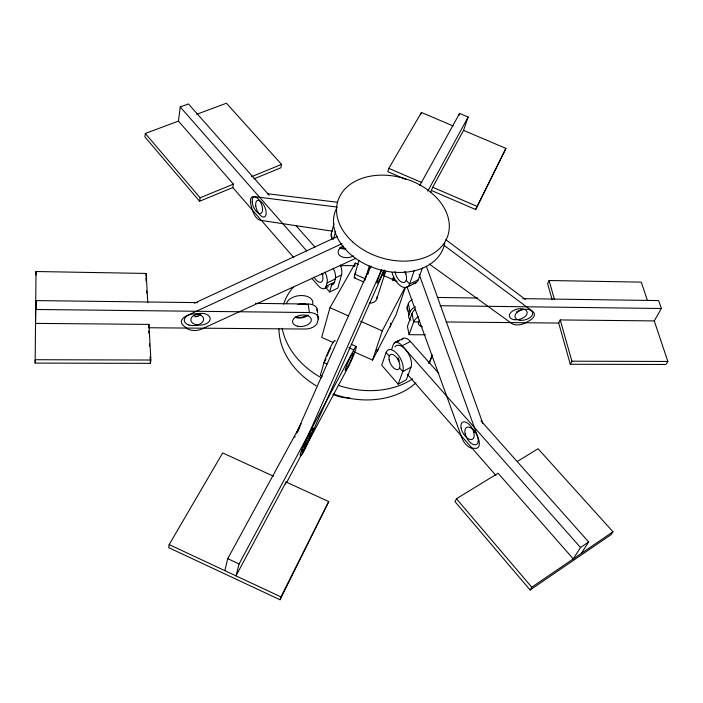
<?xml version="1.0" encoding="UTF-8"?>
<svg xmlns="http://www.w3.org/2000/svg" width="703" height="703" viewBox="0 0 703 703"><rect width="100%" height="100%" fill="white"/><g stroke="black" fill="none" stroke-linecap="round" stroke-linejoin="round"><path stroke-width="1.05" d="M197.315 302.624L35.915 300.585L35.545 323.389L148.948 324.391L150.873 360.033L150.451 363.346L35.15 363.091L36.011 271.516L146.206 273.449L147.779 302.694M35.915 300.585L35.835 309.478L309.425 312.536A10.809 6.512 -8.1 0 1 318.248 319.303L317.343 322.598A10.773 6.468 -8.1 0 1 305.076 329.039L148.535 327.747M35.941 274.996L36.011 271.516M35.15 363.091L35.22 359.716L150.873 360.033M178.448 121.109L145.301 133.456L144.95 136.971L199.582 201.225L232.807 187.56L233.405 184.133L178.448 121.109L180.232 106.953L188.448 103.939L269.144 195.241M145.908 276.007L146.206 273.449M148.641 326.913L148.948 324.391M199.582 201.225L200.1 197.789L145.301 133.456M273.502 476.247L222.684 452.934L169.177 544.597L168.641 547.619L280.022 599.756L328.749 501.582L286.112 482.03L235.997 575.862L239.082 563.947L353.802 349.918A10.958 1.002 -65.9 0 1 355.815 348.855L354.795 352.098A10.923 0.993 -65.9 0 1 348.732 366.087L286.78 482.196M196.796 114.273L226.41 103.244L281.569 164.388L280.849 167.789L253.924 178.87M224.811 570.634L227.737 558.657L301.262 423.593M332.176 239.029L331.298 233.677L333.969 223.589M333.503 239.222L335.665 231.164M311.772 278.265L318.231 285.69A10.475 5.123 64.7 0 0 326.192 286.191L327.097 282.87A10.501 5.158 64.8 0 0 324.821 272.123M325.524 287.219L329.689 291.991L331.93 283.898M331.306 284.873A10.431 5.167 64.7 0 0 334.426 282.272L335.349 278.95A10.466 5.193 64.8 0 0 333.108 268.23M358.302 264.407L355.314 263.098L329.979 307.694L321.649 337.37L333.371 342.598M340.437 265.224A12.988 6.503 64.9 0 1 341.5 274.97L337.791 288.107L329.689 291.991M285.523 484.077L286.112 482.03M354.417 266.191L355.314 263.098M358.987 260.286L354.892 274.223A14.35 1.617 -66.3 0 0 355.384 277.228M453.127 125.934L421.44 112.454L388.812 168.351L387.828 171.681L405.816 179.441M369.339 265.945L365.411 278.845L354.892 274.223L355.911 272.413M420.93 114.114L421.44 112.454M280.022 599.756L280.936 596.891L328.749 501.582M376.843 298.749L385.648 271.182A8.831 6.547 17.3 0 1 382.16 274.908M353.908 351.755L372.537 360.068L382.265 330.893L405.069 287.334M377.344 351.544L378.038 349.479A32.813 25.273 17.3 0 1 376.298 350.208M430.552 192.473L432.697 187.262L463.549 130.363L468.136 117.032L459.604 113.411L419.84 185.355M458.918 115.468L459.604 113.411M390.121 326.93L390.789 324.944A32.813 25.273 17.3 0 0 390.314 323.283M405.394 287.43L396.044 314.847L372.537 360.068M398.162 384.172L402.766 371.571A13.603 6.898 62.2 0 0 397.292 353.961A13.603 6.898 62.2 0 0 386.088 352.502L381.72 365.235L398.162 384.172L406.325 379.769L411.009 367.159A13.55 6.951 62.1 0 0 406.334 350.507A13.55 6.951 62.1 0 0 394.989 346.895M414.348 270.286L409.621 284.038A14.324 7.68 64 0 1 400.886 286.121A14.324 7.68 64 0 1 392.072 272.579M410.842 320.19A10.51 6.239 -11.5 0 1 408.874 315.146L407.23 306.895L408.364 303.634A10.492 6.292 -11.6 0 1 412.081 299.54M413.461 283.327A14.262 7.733 64 0 0 418.285 279.759L422.406 267.975M408.874 315.146L410.016 311.895A10.536 6.274 -11.6 0 1 415.578 306.868M415.64 309.118A13.146 7.803 -11.7 0 0 411.984 313.556L407.432 326.385L409.067 334.681L425.429 334.804M409.067 334.681L413.663 321.886A13.208 7.777 -11.7 0 1 418.355 316.789M431.589 190.548L475.659 209.547L505.923 148.395L463.549 130.363M505.923 148.395L475.659 209.547M296.613 432.828L370.446 266.235M381.474 269.855L303.582 445.649A11.608 1.107 -65.5 0 0 300.409 455.579L301.174 455.228A11.564 1.098 -65.5 0 0 307.308 444.094L384.444 269.978M647.489 300.664L641.285 282.123L549.078 280.515L547.611 283.669L552.031 299.355M480.993 420.851L588.657 541.978L580.502 547.514L573.253 558.903L498.111 473.233L456.449 498.761L455.052 501.722L530.097 589.993L611.109 534.614L612.981 531.784L538.067 448.742L517.47 461.37M654.273 320.92L667.85 361.456L666.013 364.47L570.3 364.259L558.7 323.064L560.229 319.944L654.273 320.92L661.391 308.503L658.693 300.576L522.76 298.652M570.3 364.259L571.89 361.193L560.229 319.944M427.784 191.154L468.136 117.032M326.051 358.908L324.048 362.555L320.331 375.376L322.308 376.263M530.097 589.993L531.784 587.216L612.981 531.784M581.337 553.393L588.657 541.978M411.009 367.159L402.766 371.571L399.576 367.924M403.232 338.319L394.541 342.853L399.673 340.252L395.024 342.572M391.826 349.224A10.8 5.527 62.2 0 1 392.125 347.932L393.249 344.707A10.835 5.562 62.3 0 1 402.195 345.771L410.42 341.473L438.795 373.39M407.204 287.114L415.833 282.843M418.285 279.759L409.621 284.038L406.246 280.339M324.672 288.432L328.31 286.683M327.097 282.87L335.349 278.95M326.192 286.191L334.426 282.272M335.138 277.984L341.5 274.97M194.476 303.178L337.545 236.419M342.027 243.669L186.181 316.016A11.072 6.687 -4.5 0 0 183.307 325.489L186.418 328.081A11.037 6.652 -4.6 0 0 201.656 329.057L355.709 258.353M200.1 197.789L233.405 184.133M251.577 176.681L281.569 164.388M571.89 361.193L667.85 361.456M446.177 321.965L558.7 323.064M418.496 321.93L413.663 321.886L411.984 313.556M255.505 303.362L308.204 304.03A10.756 6.529 -8.1 0 1 316.991 310.831M440.06 305.7L661.391 308.503M437.257 297.448L477.82 298.019M267.298 193.738L337.502 202.244M337.326 207.086L253.669 196.541A10.185 4.789 66.7 0 0 251.05 205.355L252.386 210.074A10.167 4.78 66.6 0 0 260.356 220.294L332.422 231.182M388.812 168.351L421.888 182.604M432.697 187.262L476.88 206.295M351.307 344.303L356.201 346.438M383.188 275.339L397.125 281.464M354.461 277.913L363.961 282.096M329.979 307.694L348.723 316.016M360.56 321.262L382.265 330.893M348.793 347.686L353.802 349.918M327.044 363.899L324.048 362.555A13.691 1.468 -65.9 0 1 330.656 346.772A13.691 1.468 -65.9 0 1 335.041 341.201M227.737 558.657L239.082 563.947M169.177 544.597L280.936 596.891M429.331 264.056L511.679 323.433A10.343 5.958 -14.2 0 0 525.677 322.756L529.886 320.383A10.36 5.976 -14.4 0 0 532.76 311.455L444.208 245.461M445.799 239.679L525.334 299.416M296.042 225.672L314.944 247.052M402.195 345.771L580.502 547.514M180.232 106.953L306.745 250.918M407.274 374.172L495.896 475.386M386.088 352.502L389.242 356.105M232.807 187.56L293.819 257.649M456.449 498.761L531.784 587.216M406.914 286.516L461.739 437.574A11.213 5.844 59.5 0 0 472.003 448.127L475.351 448.4A11.257 5.888 59.4 0 0 478.444 438.751L419.19 274.478M426.326 266.121L482.935 423.637M549.078 280.515L554.403 299.355M408.364 303.634L410.016 311.895M317.457 314.004L318.248 319.303M308.204 304.03L309.425 312.536M317.079 308.995L317.536 312.607M145.873 277.94L146.048 281.191M146.567 290.928L146.681 293.089M148.711 330.981L148.825 333.143M149.405 343.925L149.519 346.087M150.099 356.869L150.451 363.346M200.715 314.417A9.649 5.888 -4.5 0 1 194.959 316.789M308.248 315.049A9.411 5.703 -7.9 0 1 295.225 317.387M323.055 274.618A9.13 4.517 64.9 0 1 322.589 273.915M321.948 273.239A9.165 4.482 64.9 0 1 321.245 282.158A9.165 4.482 64.9 0 1 313.933 277.008M516.977 312.018A9.042 5.264 -14.4 0 1 516.266 311.833M408.065 310.998A10.457 6.257 -11.5 0 1 407.23 306.895M474.235 431.818A9.816 5.193 59.4 0 1 473.321 429.111M399.111 361.193A9.482 4.868 62.1 0 1 397.784 358.697M401.668 339.901A10.791 5.598 62.3 0 1 410.42 341.473M197.982 316.508A9.64 5.879 -4.7 0 1 193.641 315.471M345.885 249.02A9.939 6.389 -9.7 0 1 339.646 247.799M353.591 255.918A9.983 6.371 -9.7 0 1 339.611 255.382A9.983 6.371 -9.7 0 1 343.196 246.041M521.09 309.786A9.051 5.281 -14.3 0 1 518.049 311.077M474.481 432.556A9.798 5.185 59.6 0 1 473.813 431.914M332.203 238.818A14.122 9.148 -9.7 0 1 331.298 233.677M344.962 248.3A8.796 5.659 -9.7 0 1 340.542 247.263M404.972 272.035A8.884 4.763 64 0 1 403.329 282.553A8.884 4.763 64 0 1 395.068 271.604M406.097 273.88A8.84 4.798 64 0 1 404.858 271.56M286.429 303.731A13.375 8.181 -7.9 0 1 301.675 295.532A13.375 8.181 -7.9 0 1 312.686 304.065M297.852 304.496A13.445 8.155 -7.9 0 1 307.624 304.619M306.86 315.181A8.331 5.053 -7.9 0 1 295.849 316.816M392.265 280.198A12.909 1.116 -66.3 0 1 393.68 276.71M394.691 278.713A8.005 0.694 -66.3 0 1 393.847 280.356M392.854 280.093A8.005 0.694 -66.3 0 1 393.777 277.632M422.441 326.781A8.19 4.824 -11.7 0 1 419.717 320.085M399.093 360.085A8.401 4.306 62.1 0 1 398.012 357.792M297.457 431.976A10.123 1.046 -65.5 0 1 299.97 426.87M367.731 273.81A10.053 1.046 -66.3 0 1 370.999 266.121M383.662 270.374A10.062 0.967 -66.3 0 1 377.107 283.177A10.062 0.967 -66.3 0 1 381.949 269.908M364.998 280.356A14.368 1.503 -66.3 0 1 365.182 279.636M367.792 274.091A8.902 0.931 -66.3 0 1 368.029 273.432M370.358 267.781A8.902 0.931 -66.3 0 1 370.736 266.964M444.771 242.922A57.11 41.231 17.3 0 1 376.703 268.827A57.11 41.231 17.3 0 1 336.429 208.554M294.68 437.275A10.158 1.054 -65.5 0 1 295.119 436.335M296.789 432.978A10.158 1.054 -65.5 0 1 298.529 429.946M327.097 355.92A8.489 0.905 -65.9 0 1 330.797 347.923M432.705 354.953A78.806 60.713 17.3 0 1 428.364 363.31M412.74 378.82A78.806 60.713 17.3 0 1 338.196 385.297M321.42 377.854A78.806 60.713 17.3 0 1 282.184 328.283M283.599 304.171A78.806 60.713 17.3 0 1 293.274 287.237M340.305 265.848A78.806 60.713 17.3 0 1 355.077 265.91M415.965 382.871A78.13 60.563 17.3 0 1 333.486 394.014M316.218 385.833A78.13 60.563 17.3 0 1 278.977 328.951M431.545 355.964A78.13 60.563 17.3 0 1 429.489 363.24M376.957 296.824A8.621 6.512 17.3 0 1 369.365 303.134M349.751 397.907A31.459 24.939 17.3 0 1 333.011 394.445M188.958 325.014A9.693 5.861 -4.6 0 0 203.598 319.311A9.693 5.861 -4.6 0 0 189.204 314.83A9.693 5.861 -4.6 0 0 188.958 325.014M297.378 326.174A9.455 5.686 -8 0 0 311.324 319.839A9.455 5.686 -8 0 0 297.088 316.297A9.455 5.686 -8 0 0 297.378 326.174M252.157 201.919A8.919 4.2 66.7 0 0 260.523 213.563A8.919 4.2 66.7 0 0 259.345 200.285A8.919 4.2 66.7 0 0 252.157 201.919M520.044 320.26A9.077 5.246 -14.4 0 0 532.689 312.844A9.077 5.246 -14.4 0 0 518.761 311.227A9.077 5.246 -14.4 0 0 520.044 320.26M465.14 433.681A9.86 5.158 59.5 0 0 476.414 444.516A9.86 5.158 59.5 0 0 473.119 429.63A9.86 5.158 59.5 0 0 465.14 433.681M195.75 324.628A9.684 5.861 -4.8 0 0 210.188 318.705A9.684 5.861 -4.8 0 0 195.627 314.461A9.684 5.861 -4.8 0 0 195.75 324.628M255.769 205.979A8.937 4.227 66.6 0 0 264.433 216.893A8.937 4.227 66.6 0 0 262.518 203.158A8.937 4.227 66.6 0 0 255.769 205.979M514.684 319.733A9.095 5.264 -14.3 0 0 527.127 312.176A9.095 5.264 -14.3 0 0 513.005 310.761A9.095 5.264 -14.3 0 0 514.684 319.733M461.106 428.127A9.833 5.149 59.7 0 0 472.223 439.331A9.833 5.149 59.7 0 0 469.349 424.603A9.833 5.149 59.7 0 0 461.106 428.127M389.111 359.655A8.436 4.28 62.2 0 0 398.179 369.532A8.436 4.28 62.2 0 0 395.965 356.781A8.436 4.28 62.2 0 0 389.111 359.655M307.519 442.064A10.132 0.967 -65.6 0 0 313.046 427.872A10.132 0.967 -65.6 0 0 306.007 441.361A10.132 0.967 -65.6 0 0 307.519 442.064M352.678 241.902A57.646 41.301 17.3 0 0 447.257 237.289A57.646 41.301 17.3 0 0 378.838 175.223A57.646 41.301 17.3 0 0 352.678 241.902M304.592 447.758A10.167 0.967 -65.6 0 0 310.251 433.373A10.167 0.967 -65.6 0 0 303.23 446.713A10.167 0.967 -65.6 0 0 304.592 447.758M347.607 367.203A9.596 0.879 -65.9 0 0 353.17 353.187A9.596 0.879 -65.9 0 0 346.816 365.261A9.596 0.879 -65.9 0 0 347.607 367.203"/></g></svg>
